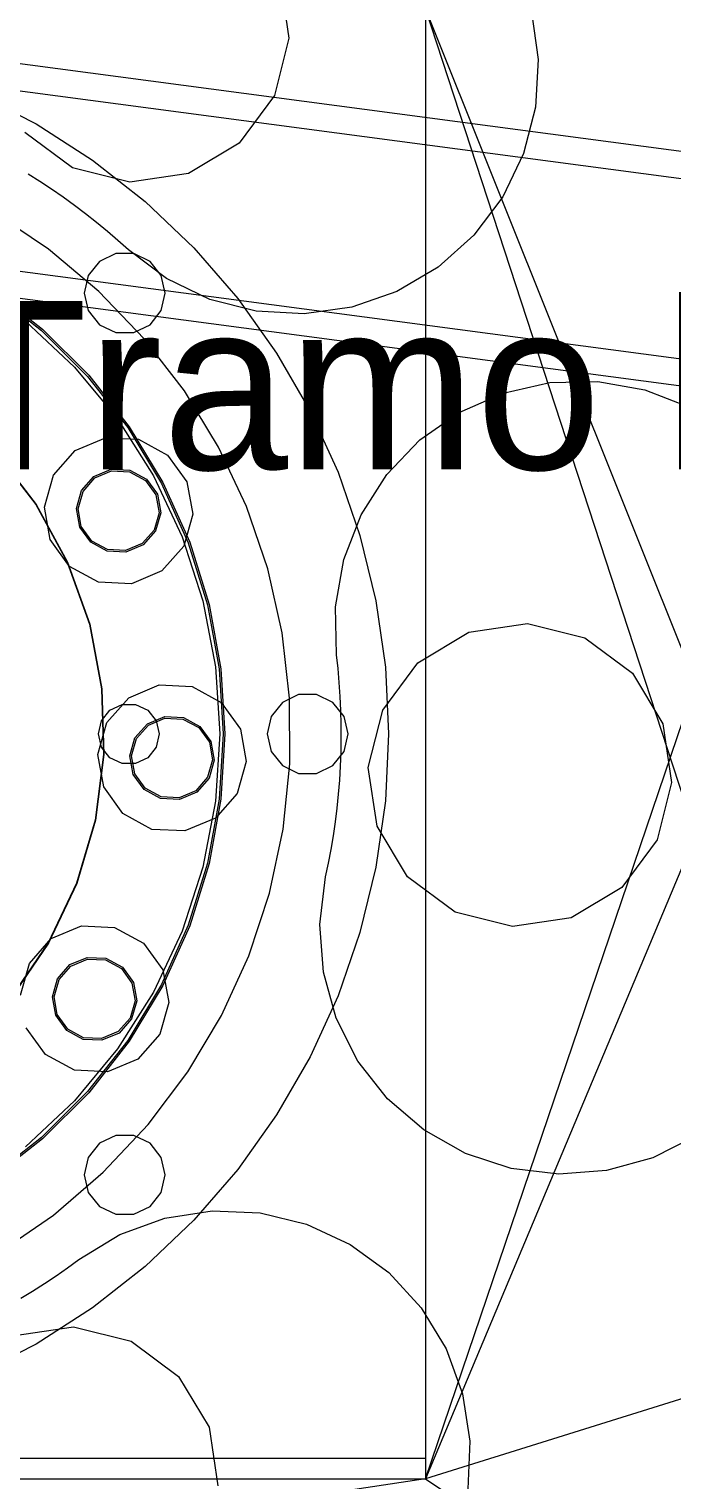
# Model space of a CAD drawing. Header units: millimetres. Extents: x -191664 to 191490, y -197311 to 10263.
# Drawn here: x 1602.4 to 1793, y -183986.3 to -183555.8 of the extents above; entities that cross this region are included whole.
import ezdxf

# ---------------------------------------------------------------- set-up
doc = ezdxf.new("R2010")
doc.units = ezdxf.units.MM
doc.layers.add('R15_COTAS_TRANSPORTE_P', color=1, linetype='Continuous', lineweight=0)
doc.layers.add('R15_PRENSA_RECEPCION_P', color=2, linetype='Continuous', lineweight=0)
doc.dimstyles.new('PLANTA_20', dxfattribs={"dimtxt": 50, "dimasz": 30, "dimexe": 30, "dimexo": 16, "dimgap": 20, "dimtad": 1, "dimtih": 1, "dimtoh": 1, "dimdec": 1, "dimzin": 0, "dimdsep": 46, "dimcen": 0.09, "dimadec": 0, "dimazin": 0, "dimtfac": 1, "dimtdec": 4, "dimtofl": 0, "dimtmove": 0, "dimatfit": 3, "dimfxl": 1, "dimtolj": 1, "dimtzin": 0, "dimarcsym": 0})

# ---------------------------------------------------------------- blocks, each defined once
blk = doc.blocks.new('*D133')
at = {"layer": 'Defpoints', "color": 0, "transparency": 16777216}
for p in [(439.69, -194147.98), (217.89, -194406.09), (-500, -194490), (-500, -194490), (500, -194490)]:
    blk.add_point(p, dxfattribs=at)
at = {"layer": 'R15_COTAS_TRANSPORTE_P', "color": 0, "lineweight": -2, "transparency": 16777216}
blk.add_arc((-500, -194490), 722.77, 2.37834, 17.62166, dxfattribs=at)
at = {"layer": 'R15_COTAS_TRANSPORTE_P', "color": 0, "transparency": 16777216}
for points in [[(184.12, -194272.81), (193.59, -194269.58), (179.18, -194242.8)], [(227.15, -194459.9), (217.15, -194460.11), (222.77, -194490)]]:
    blk.add_solid(points, dxfattribs=at)

msp = doc.modelspace()

# ---------------------------------------------------------------- linework, layer by layer
at = {"layer": 'R15_PRENSA_RECEPCION_P', "color": 9, "true_color": 0xb9c3c2}
for p, q in [((2495, -183685.05), (748.69, -183453.22)), ((2493.95, -183692.98), (747.64, -183461.15)), ((1676.89, -183541.2), (1679.47, -183558.57)), ((1720, -183550), (1720, -183980)), ((1720, -183550), (1800, -183750)), ((1720, -183550), (1720, -183986)), ((1720, -183550), (1800, -183795)), ((1751.34, -183550.78), (1753.34, -183564.85)), ((1679.47, -183558.57), (1675.2, -183575.6)), ((1753.34, -183564.85), (1752.55, -183579.04)), ((1586.82, -183574.89), (1604.5, -183584)), ((1675.2, -183575.6), (1664.74, -183589.7)), ((1752.55, -183579.04), (1749.01, -183592.8)), ((1604.5, -183584), (1621.23, -183594.75)), ((1615.28, -183597.04), (1601.18, -183586.58)), ((1664.74, -183589.7), (1649.68, -183598.73)), ((1749.01, -183592.8), (1742.85, -183605.61)), ((1632.32, -183601.3), (1615.28, -183597.04)), ((1621.23, -183594.75), (1636.87, -183607.05)), ((1605.67, -183601.11), (1602.16, -183598.9)), ((1609.13, -183603.39), (1605.67, -183601.11)), ((1649.68, -183598.73), (1632.32, -183601.3)), ((1612.54, -183605.75), (1609.13, -183603.39)), ((1615.89, -183608.18), (1612.54, -183605.75)), ((1742.85, -183605.61), (1734.31, -183616.97)), ((1608.2, -183621.15), (1592.02, -183610.3)), ((1619.2, -183610.68), (1615.89, -183608.18)), ((1622.45, -183613.24), (1619.2, -183610.68)), ((1636.87, -183607.05), (1651.26, -183620.77)), ((1625.65, -183615.88), (1622.45, -183613.24)), ((1628.79, -183618.58), (1625.65, -183615.88)), ((1631.87, -183621.35), (1628.79, -183618.58)), ((1734.31, -183616.97), (1723.72, -183626.45)), ((1623.12, -183633.69), (1608.2, -183621.15)), ((1628.14, -183622.49), (1623.33, -183624.8)), ((1633.49, -183622.49), (1628.14, -183622.49)), ((1643.23, -183629.89), (1631.87, -183621.35)), ((1638.3, -183624.8), (1633.49, -183622.49)), ((1651.26, -183620.77), (1664.29, -183635.8)), ((1623.33, -183624.8), (1620, -183628.98)), ((1641.63, -183628.98), (1638.3, -183624.8)), ((1723.72, -183626.45), (1711.48, -183633.68)), ((1620, -183628.98), (1618.81, -183634.19)), ((1642.81, -183634.19), (1641.63, -183628.98)), ((1656.04, -183636.05), (1643.23, -183629.89)), ((1590.89, -183633.32), (1606.1, -183645.24)), ((1591.17, -183632.91), (1606.43, -183644.86)), ((1618.81, -183634.19), (1620, -183639.39)), ((1636.6, -183647.78), (1623.12, -183633.69)), ((1641.63, -183639.39), (1642.81, -183634.19)), ((1669.81, -183639.59), (1656.04, -183636.05)), ((1664.29, -183635.8), (1675.82, -183652.01)), ((1711.48, -183633.68), (1698.07, -183638.38)), ((1620, -183639.39), (1623.33, -183643.57)), ((1638.3, -183643.57), (1641.63, -183639.39)), ((1684, -183640.38), (1669.81, -183639.59)), ((1698.07, -183638.38), (1684, -183640.38)), ((1601.35, -183642.49), (1615.91, -183656.16)), ((1606.43, -183644.86), (1620.14, -183658.57)), ((1623.33, -183643.57), (1628.14, -183645.88)), ((1633.49, -183645.88), (1638.3, -183643.57)), ((1606.1, -183645.24), (1619.76, -183658.9)), ((1628.14, -183645.88), (1633.49, -183645.88)), ((1648.47, -183663.23), (1636.6, -183647.78)), ((1675.82, -183652.01), (1685.77, -183669.23)), ((1615.91, -183656.16), (1628.63, -183671.54)), ((1619.76, -183658.9), (1631.68, -183674.11)), ((1620.14, -183658.57), (1632.09, -183673.83)), ((1742.93, -183663.85), (1756.8, -183660.76)), ((1756.8, -183660.76), (1771.01, -183660.44)), ((1771.01, -183660.44), (1785.01, -183662.9)), ((1658.6, -183679.88), (1648.47, -183663.23)), ((1729.93, -183669.59), (1742.93, -183663.85)), ((1785.01, -183662.9), (1798.26, -183668.03)), ((1685.77, -183669.23), (1694.03, -183687.32)), ((1718.29, -183677.75), (1729.93, -183669.59)), ((1628.63, -183671.54), (1639.33, -183688.4)), ((1631.68, -183674.11), (1641.67, -183690.64)), ((1632.09, -183673.83), (1642.12, -183690.41)), ((1616.12, -183680.9), (1625.14, -183677.09)), ((1625.14, -183677.09), (1634.92, -183677.57)), ((1634.92, -183677.57), (1643.52, -183682.24)), ((1708.47, -183688.03), (1718.29, -183677.75)), ((1592.51, -183681.46), (1604.42, -183696.92)), ((1592.62, -183681.43), (1604.52, -183696.9)), ((1609.65, -183688.24), (1616.12, -183680.9)), ((1643.52, -183682.24), (1649.25, -183690.19)), ((1666.88, -183697.53), (1658.6, -183679.88)), ((1621.68, -183688.61), (1626.8, -183686.44)), ((1621.97, -183689.01), (1626.89, -183686.93)), ((1626.8, -183686.44), (1632.36, -183686.71)), ((1626.89, -183686.93), (1632.22, -183687.19)), ((1632.22, -183687.19), (1636.91, -183689.75)), ((1632.36, -183686.71), (1637.24, -183689.37)), ((1694.03, -183687.32), (1700.53, -183706.12)), ((1700.85, -183700.02), (1708.47, -183688.03)), ((1607.01, -183697.67), (1609.65, -183688.24)), ((1618, -183692.78), (1621.68, -183688.61)), ((1618.44, -183693.02), (1621.97, -183689.01)), ((1636.91, -183689.75), (1640.03, -183694.08)), ((1637.24, -183689.37), (1640.49, -183693.88)), ((1639.33, -183688.4), (1647.83, -183706.47)), ((1641.67, -183690.64), (1649.6, -183708.26)), ((1642.12, -183690.41), (1650.07, -183708.09)), ((1649.25, -183690.19), (1650.95, -183699.83)), ((1616.49, -183698.14), (1618, -183692.78)), ((1616.99, -183698.16), (1618.44, -183693.02)), ((1640.03, -183694.08), (1640.97, -183699.34)), ((1640.49, -183693.88), (1641.46, -183699.36)), ((1604.42, -183696.92), (1613.76, -183714.05)), ((1604.52, -183696.9), (1613.87, -183714.04)), ((1608.71, -183707.31), (1607.01, -183697.67)), ((1617.47, -183703.61), (1616.49, -183698.14)), ((1617.93, -183703.42), (1616.99, -183698.16)), ((1640.97, -183699.34), (1639.52, -183704.48)), ((1641.46, -183699.36), (1639.96, -183704.72)), ((1650.95, -183699.83), (1648.31, -183709.26)), ((1673.19, -183715.96), (1666.88, -183697.53)), ((1695.71, -183713.27), (1700.85, -183700.02)), ((1620.72, -183708.13), (1617.47, -183703.61)), ((1621.05, -183707.75), (1617.93, -183703.42)), ((1639.52, -183704.48), (1635.99, -183708.49)), ((1639.96, -183704.72), (1636.28, -183708.89)), ((1614.44, -183715.26), (1608.71, -183707.31)), ((1625.6, -183710.78), (1620.72, -183708.13)), ((1625.74, -183710.3), (1621.05, -183707.75)), ((1635.99, -183708.49), (1631.07, -183710.57)), ((1636.28, -183708.89), (1631.16, -183711.06)), ((1648.31, -183709.26), (1641.84, -183716.6)), ((1647.83, -183706.47), (1654, -183725.46)), ((1649.6, -183708.26), (1655.35, -183726.71)), ((1650.07, -183708.09), (1655.84, -183726.59)), ((1700.53, -183706.12), (1705.22, -183725.45)), ((1613.76, -183714.05), (1620.32, -183732.43)), ((1613.87, -183714.04), (1620.42, -183732.42)), ((1631.16, -183711.06), (1625.6, -183710.78)), ((1631.07, -183710.57), (1625.74, -183710.3)), ((1693.25, -183727.27), (1695.71, -183713.27)), ((1623.04, -183719.93), (1614.44, -183715.26)), ((1641.84, -183716.6), (1632.82, -183720.41)), ((1677.48, -183734.98), (1673.19, -183715.96)), ((1632.82, -183720.41), (1623.04, -183719.93)), ((1654, -183725.46), (1657.75, -183745.07)), ((1655.35, -183726.71), (1658.83, -183745.71)), ((1655.84, -183726.59), (1659.33, -183745.65)), ((1705.22, -183725.45), (1708.05, -183745.13)), ((1693.58, -183741.48), (1693.25, -183727.27)), ((1620.32, -183732.43), (1623.93, -183751.61)), ((1620.42, -183732.42), (1624.03, -183751.61)), ((1679.68, -183754.34), (1677.48, -183734.98)), ((1717.73, -183743.84), (1732.79, -183734.81)), ((1732.79, -183734.81), (1750.16, -183732.24)), ((1750.16, -183732.24), (1767.19, -183736.5)), ((1767.19, -183736.5), (1781.29, -183746.96)), ((1694.03, -183745.6), (1693.58, -183741.48)), ((1707.27, -183757.94), (1717.73, -183743.84)), ((1657.75, -183745.07), (1659, -183765)), ((1658.83, -183745.71), (1660, -183765)), ((1659.33, -183745.65), (1660.5, -183765)), ((1694.4, -183749.73), (1694.03, -183745.6)), ((1708.05, -183745.13), (1709, -183765)), ((1781.29, -183746.96), (1790.32, -183762.02)), ((1623.93, -183751.61), (1624.5, -183771.12)), ((1624.03, -183751.61), (1624.6, -183771.12)), ((1631.97, -183754.26), (1640.99, -183750.45)), ((1640.99, -183750.45), (1650.77, -183750.93)), ((1650.77, -183750.93), (1659.37, -183755.61)), ((1694.68, -183753.86), (1694.4, -183749.73)), ((1720, -183986), (1800, -183750)), ((1625.5, -183761.61), (1631.97, -183754.26)), ((1626.39, -183757.96), (1630, -183756.23)), ((1630, -183756.23), (1634, -183756.23)), ((1634, -183756.23), (1637.61, -183757.96)), ((1659.37, -183755.61), (1665.09, -183763.55)), ((1677.52, -183755.62), (1674.19, -183759.79)), ((1682.33, -183753.3), (1677.52, -183755.62)), ((1679.78, -183773.83), (1679.68, -183754.34)), ((1687.67, -183753.3), (1682.33, -183753.3)), ((1692.48, -183755.62), (1687.67, -183753.3)), ((1695.81, -183759.79), (1692.48, -183755.62)), ((1694.87, -183758), (1694.68, -183753.86)), ((1623, -183765), (1623.89, -183761.1)), ((1623.89, -183761.1), (1626.39, -183757.96)), ((1637.52, -183761.97), (1642.65, -183759.81)), ((1637.61, -183757.96), (1640.11, -183761.1)), ((1637.81, -183762.38), (1642.73, -183760.3)), ((1640.11, -183761.1), (1641, -183765)), ((1642.65, -183759.81), (1648.2, -183760.08)), ((1642.73, -183760.3), (1648.07, -183760.56)), ((1648.07, -183760.56), (1652.76, -183763.11)), ((1648.2, -183760.08), (1653.09, -183762.74)), ((1674.19, -183759.79), (1673, -183765)), ((1694.98, -183762.14), (1694.87, -183758)), ((1697, -183765), (1695.81, -183759.79)), ((1703.01, -183774.97), (1707.27, -183757.94)), ((1622.85, -183771.04), (1625.5, -183761.61)), ((1623.89, -183768.9), (1623, -183765)), ((1633.84, -183766.15), (1637.52, -183761.97)), ((1634.28, -183766.38), (1637.81, -183762.38)), ((1641, -183765), (1640.11, -183768.9)), ((1652.76, -183763.11), (1655.88, -183767.44)), ((1653.09, -183762.74), (1656.34, -183767.25)), ((1659, -183765), (1657.75, -183784.93)), ((1660, -183765), (1658.83, -183784.29)), ((1660.5, -183765), (1659.33, -183784.35)), ((1665.09, -183763.55), (1666.8, -183773.19)), ((1673, -183765), (1674.19, -183770.21)), ((1695, -183766.28), (1694.98, -183762.14)), ((1695.81, -183770.21), (1697, -183765)), ((1709, -183765), (1708.05, -183784.87)), ((1790.32, -183762.02), (1792.9, -183779.39)), ((1626.39, -183772.04), (1623.89, -183768.9)), ((1632.34, -183771.5), (1633.84, -183766.15)), ((1632.84, -183771.53), (1634.28, -183766.38)), ((1640.11, -183768.9), (1637.61, -183772.04)), ((1655.88, -183767.44), (1656.81, -183772.7)), ((1656.34, -183767.25), (1657.31, -183772.73)), ((1694.92, -183770.43), (1695, -183766.28)), ((1624.5, -183771.12), (1622.01, -183790.52)), ((1624.6, -183771.12), (1622.11, -183790.54)), ((1624.56, -183780.68), (1622.85, -183771.04)), ((1630, -183773.77), (1626.39, -183772.04)), ((1634, -183773.77), (1630, -183773.77)), ((1633.31, -183776.98), (1632.34, -183771.5)), ((1633.77, -183776.78), (1632.84, -183771.53)), ((1637.61, -183772.04), (1634, -183773.77)), ((1656.81, -183772.7), (1655.37, -183777.85)), ((1657.31, -183772.73), (1655.81, -183778.08)), ((1666.8, -183773.19), (1664.15, -183782.62)), ((1674.19, -183770.21), (1677.52, -183774.38)), ((1677.77, -183793.22), (1679.78, -183773.83)), ((1692.48, -183774.38), (1695.81, -183770.21)), ((1694.77, -183774.57), (1694.92, -183770.43)), ((1636.56, -183781.49), (1633.31, -183776.98)), ((1636.89, -183781.12), (1633.77, -183776.78)), ((1655.37, -183777.85), (1651.84, -183781.85)), ((1655.81, -183778.08), (1652.13, -183782.26)), ((1677.52, -183774.38), (1682.33, -183776.7)), ((1682.33, -183776.7), (1687.67, -183776.7)), ((1687.67, -183776.7), (1692.48, -183774.38)), ((1694.52, -183778.7), (1694.77, -183774.57)), ((1705.58, -183792.34), (1703.01, -183774.97)), ((1630.28, -183788.62), (1624.56, -183780.68)), ((1641.45, -183784.15), (1636.56, -183781.49)), ((1641.58, -183783.67), (1636.89, -183781.12)), ((1651.84, -183781.85), (1646.92, -183783.93)), ((1652.13, -183782.26), (1647.01, -183784.42)), ((1664.15, -183782.62), (1657.68, -183789.97)), ((1693.76, -183786.96), (1694.18, -183782.83)), ((1694.18, -183782.83), (1694.52, -183778.7)), ((1792.9, -183779.39), (1788.63, -183796.42)), ((1647.01, -183784.42), (1641.45, -183784.15)), ((1646.92, -183783.93), (1641.58, -183783.67)), ((1657.75, -183784.93), (1654, -183804.54)), ((1658.83, -183784.29), (1655.35, -183803.29)), ((1659.33, -183784.35), (1655.84, -183803.41)), ((1693.25, -183791.07), (1693.76, -183786.96)), ((1708.05, -183784.87), (1705.22, -183804.55)), ((1622.01, -183790.52), (1616.52, -183809.29)), ((1622.11, -183790.54), (1616.61, -183809.33)), ((1638.88, -183793.3), (1630.28, -183788.62)), ((1657.68, -183789.97), (1648.66, -183793.78)), ((1692.65, -183795.17), (1693.25, -183791.07)), ((1648.66, -183793.78), (1638.88, -183793.3)), ((1673.68, -183812.27), (1677.77, -183793.22)), ((1691.97, -183799.26), (1692.65, -183795.17)), ((1714.61, -183807.4), (1705.58, -183792.34)), ((1800, -183795), (1720, -183986)), ((1691.2, -183803.33), (1691.97, -183799.26)), ((1788.63, -183796.42), (1778.17, -183810.52)), ((1655.35, -183803.29), (1649.6, -183821.74)), ((1655.84, -183803.41), (1650.07, -183821.91)), ((1690.34, -183807.38), (1691.2, -183803.33)), ((1654, -183804.54), (1647.83, -183823.53)), ((1688.62, -183821.49), (1690.34, -183807.38)), ((1705.22, -183804.55), (1700.53, -183823.88)), ((1728.71, -183817.86), (1714.61, -183807.4)), ((1616.52, -183809.29), (1608.15, -183826.97)), ((1616.61, -183809.33), (1608.24, -183827.02)), ((1667.55, -183830.77), (1673.68, -183812.27)), ((1778.17, -183810.52), (1763.11, -183819.55)), ((1689.7, -183835.66), (1688.62, -183821.49)), ((1745.74, -183822.13), (1728.71, -183817.86)), ((1763.11, -183819.55), (1745.74, -183822.13)), ((1602.54, -183833.07), (1609.01, -183825.72)), ((1609.01, -183825.72), (1618.03, -183821.91)), ((1618.03, -183821.91), (1627.81, -183822.39)), ((1627.81, -183822.39), (1636.41, -183827.07)), ((1647.83, -183823.53), (1639.33, -183841.6)), ((1649.6, -183821.74), (1641.67, -183839.36)), ((1650.07, -183821.91), (1642.12, -183839.59)), ((1700.53, -183823.88), (1694.03, -183842.68)), ((1608.15, -183826.97), (1597.13, -183843.13)), ((1608.24, -183827.02), (1597.21, -183843.19)), ((1636.41, -183827.07), (1642.13, -183835.01)), ((1599.89, -183842.49), (1602.54, -183833.07)), ((1610.88, -183837.6), (1614.56, -183833.43)), ((1611.32, -183837.84), (1614.85, -183833.84)), ((1614.56, -183833.43), (1619.68, -183831.27)), ((1614.85, -183833.84), (1619.77, -183831.76)), ((1619.68, -183831.27), (1625.24, -183831.54)), ((1619.77, -183831.76), (1625.11, -183832.02)), ((1625.11, -183832.02), (1629.8, -183834.57)), ((1625.24, -183831.54), (1630.13, -183834.2)), ((1629.8, -183834.57), (1632.92, -183838.9)), ((1630.13, -183834.2), (1633.38, -183838.71)), ((1659.46, -183848.5), (1667.55, -183830.77)), ((1609.38, -183842.96), (1610.88, -183837.6)), ((1609.88, -183842.99), (1611.32, -183837.84)), ((1633.38, -183838.71), (1634.35, -183844.19)), ((1642.13, -183835.01), (1643.84, -183844.65)), ((1693.51, -183849.35), (1689.7, -183835.66)), ((1610.35, -183848.44), (1609.38, -183842.96)), ((1610.81, -183848.24), (1609.88, -183842.99)), ((1639.33, -183841.6), (1628.63, -183858.46)), ((1641.67, -183839.36), (1631.68, -183855.89)), ((1642.12, -183839.59), (1632.09, -183856.17)), ((1632.92, -183838.9), (1633.85, -183844.16)), ((1694.03, -183842.68), (1685.77, -183860.77)), ((1633.85, -183844.16), (1632.41, -183849.31)), ((1634.35, -183844.19), (1632.85, -183849.54)), ((1643.84, -183844.65), (1641.19, -183854.08)), ((1613.6, -183852.95), (1610.35, -183848.44)), ((1613.93, -183852.58), (1610.81, -183848.24)), ((1632.41, -183849.31), (1628.88, -183853.31)), ((1632.85, -183849.54), (1629.17, -183853.72)), ((1649.5, -183865.26), (1659.46, -183848.5)), ((1699.92, -183862.04), (1693.51, -183849.35)), ((1607.32, -183860.08), (1601.6, -183852.14)), ((1618.49, -183855.61), (1613.6, -183852.95)), ((1618.62, -183855.13), (1613.93, -183852.58)), ((1624.05, -183855.88), (1618.49, -183855.61)), ((1623.96, -183855.39), (1618.62, -183855.13)), ((1631.68, -183855.89), (1619.76, -183871.1)), ((1628.88, -183853.31), (1623.96, -183855.39)), ((1629.17, -183853.72), (1624.05, -183855.88)), ((1641.19, -183854.08), (1634.72, -183861.43)), ((1615.92, -183864.76), (1607.32, -183860.08)), ((1628.63, -183858.46), (1615.91, -183873.84)), ((1632.09, -183856.17), (1620.14, -183871.43)), ((1634.72, -183861.43), (1625.7, -183865.24)), ((1685.77, -183860.77), (1675.82, -183877.99)), ((1708.69, -183873.22), (1699.92, -183862.04)), ((1625.7, -183865.24), (1615.92, -183864.76)), ((1637.78, -183880.83), (1649.5, -183865.26)), ((1619.76, -183871.1), (1606.1, -183884.76)), ((1620.14, -183871.43), (1606.43, -183885.14)), ((1719.47, -183882.49), (1708.69, -183873.22)), ((1615.91, -183873.84), (1601.35, -183887.51)), ((1624.45, -183895.05), (1637.78, -183880.83)), ((1675.82, -183877.99), (1664.29, -183894.2)), ((1606.1, -183884.76), (1590.89, -183896.68)), ((1606.43, -183885.14), (1591.17, -183897.09)), ((1628.14, -183884.12), (1623.33, -183886.43)), ((1633.49, -183884.12), (1628.14, -183884.12)), ((1638.3, -183886.43), (1633.49, -183884.12)), ((1731.85, -183889.47), (1719.47, -183882.49)), ((1800, -183884.32), (1787.32, -183890.73)), ((1623.33, -183886.43), (1620, -183890.61)), ((1641.63, -183890.61), (1638.3, -183886.43)), ((1745.35, -183893.91), (1731.85, -183889.47)), ((1620, -183890.61), (1618.81, -183895.81)), ((1642.81, -183895.81), (1641.63, -183890.61)), ((1664.29, -183894.2), (1651.26, -183909.23)), ((1759.46, -183895.62), (1745.35, -183893.91)), ((1773.63, -183894.55), (1759.46, -183895.62)), ((1787.32, -183890.73), (1773.63, -183894.55)), ((1609.66, -183907.74), (1624.45, -183895.05)), ((1618.81, -183895.81), (1620, -183901.02)), ((1641.63, -183901.02), (1642.81, -183895.81)), ((1620, -183901.02), (1623.33, -183905.2)), ((1638.3, -183905.2), (1641.63, -183901.02)), ((1593.58, -183918.76), (1609.66, -183907.74)), ((1623.33, -183905.2), (1628.14, -183907.51)), ((1628.14, -183907.51), (1633.49, -183907.51)), ((1633.49, -183907.51), (1638.3, -183905.2)), ((1642.65, -183908.62), (1656.7, -183906.45)), ((1656.7, -183906.45), (1670.9, -183907.06)), ((1670.9, -183907.06), (1684.7, -183910.42)), ((1629.3, -183913.5), (1642.65, -183908.62)), ((1651.26, -183909.23), (1636.87, -183922.95)), ((1684.7, -183910.42), (1697.59, -183916.42)), ((1617.16, -183920.88), (1629.3, -183913.5)), ((1697.59, -183916.42), (1709.06, -183924.81)), ((1610.43, -183925.72), (1613.82, -183923.34)), ((1613.82, -183923.34), (1617.16, -183920.88)), ((1636.87, -183922.95), (1621.23, -183935.25)), ((1709.06, -183924.81), (1718.67, -183935.28)), ((1603.5, -183930.27), (1606.99, -183928.03)), ((1606.99, -183928.03), (1610.43, -183925.72)), ((1599.97, -183932.43), (1603.5, -183930.27)), ((1621.23, -183935.25), (1604.5, -183946)), ((1718.67, -183935.28), (1726.06, -183947.42)), ((1598.27, -183943.45), (1615.63, -183940.88)), ((1615.63, -183940.88), (1632.67, -183945.14)), ((1604.5, -183946), (1586.82, -183955.11)), ((1632.67, -183945.14), (1646.77, -183955.6)), ((1726.06, -183947.42), (1730.93, -183960.77)), ((1646.77, -183955.6), (1655.8, -183970.66)), ((1800, -183961), (1720, -183986)), ((1730.93, -183960.77), (1733.1, -183974.82)), ((1655.8, -183970.66), (1658.37, -183988.03)), ((1733.1, -183974.82), (1732.5, -183989.02)), ((1720, -183980), (1280, -183980)), ((480, -183986), (1720, -183986)), ((1720, -183986), (493.33, -184170)), ((1720, -183986), (1996, -184170))]:
    msp.add_line(p, q, dxfattribs=at)
at = {"layer": 'R15_PRENSA_RECEPCION_P', "color": 117, "true_color": 0x376c5b}
for p, q in [((2486.98, -183745.52), (740.67, -183513.69)), ((2485.92, -183753.45), (739.61, -183521.62))]:
    msp.add_line(p, q, dxfattribs=at)

# ---------------------------------------------------------------- texts
at = {"layer": 'R15_PRENSA_RECEPCION_P'}
msp.add_text('Tramo libre60 P / vertical 57.96 P / total guiado 353.48 P', height=50, dxfattribs=at).set_placement((1578.88, -183686.52))

# ---------------------------------------------------------------- dimensions: what is measured, and where the dimension line sits
at = {"layer": 'R15_COTAS_TRANSPORTE_P'}
dim = msp.add_angular_dim_2l(base=(217.89, -194406.09), line1=((-500, -194490), (500, -194490)), line2=((-500, -194490), (439.69, -194147.98)), dimstyle='PLANTA_20', dxfattribs=at)
dim.commit()
dim.dimension.update_dxf_attribs({"geometry": '*D133', "text_midpoint": (191490.46, -33543.69)})

doc.saveas('drawing.dxf')
